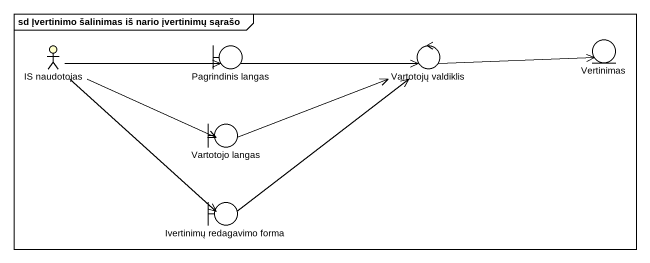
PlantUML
@startuml
mainframe sd Įvertinimo šalinimas iš nario įvertinimų sąrašo
actor "IS naudotojas" as IS_naudotojas #FFFFCC
boundary "Pagrindinis langas" as Pagrindinis_langas
control "Vartotojų valdiklis" as Vartotojų_valdiklis
entity Vertinimas
boundary "Vartotojo langas" as Vartotojo_langas
boundary "Ivertinimų redagavimo forma" as Ivertinimų_redagavimo_forma
IS_naudotojas -right-> Pagrindinis_langas
IS_naudotojas -right-> Vartotojo_langas
IS_naudotojas --> Ivertinimų_redagavimo_forma
Pagrindinis_langas -right-> Vartotojų_valdiklis
Vartotojų_valdiklis -right-> Vertinimas
Vartotojo_langas -right-> Vartotojų_valdiklis
Ivertinimų_redagavimo_forma -up-> Vartotojų_valdiklis
@enduml
